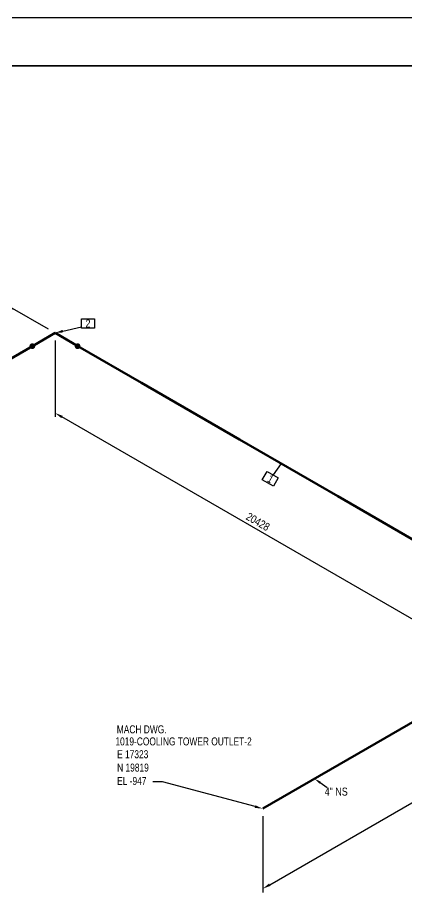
# Model space of a CAD drawing. Header units: millimetres. Extents: x 0 to 594, y 0 to 420.
# Drawn here: x 188.2 to 309.6, y 143.4 to 420 of the extents above; entities that cross this region are included whole.
import ezdxf
from ezdxf import colors
from ezdxf.entities.mleader import LeaderData, LeaderLine
from ezdxf.enums import TextEntityAlignment as Align
from ezdxf.math import Vec2, Vec3

# ---------------------------------------------------------------- set-up
doc = ezdxf.new("R2010")
doc.units = ezdxf.units.MM
doc.header["$LTSCALE"] = 0.25
for name, color, linetype in [('용접', 1, 'Continuous'), ('주석', 7, 'Continuous'), ('치수', 1, 'Continuous')]:
    doc.layers.add(name, color=color, linetype=linetype)
doc.layers.add('파이프', color=3, linetype='Continuous', lineweight=70)
doc.styles.add('AdskIsoAnnotation', font='arial.ttf', dxfattribs={"width": 0.8, "height": 1})
doc.styles.add('AdskIsoMetric', font='arial.ttf', dxfattribs={"width": 0.8, "height": 2.5})
doc.styles.add('AdskIsoMetric-30', font='arial.ttf', dxfattribs={"width": 0.8, "height": 2.5})
doc.styles.add('AdskIsoMetric30', font='arial.ttf', dxfattribs={"width": 0.8, "oblique": 30, "height": 2.5})
doc.styles.add('MtXpl_', font='')
doc.styles.get("Standard").update_dxf_attribs({"font": 'arial.ttf'})
doc.styles.get('MtXpl_').set_extended_font_data('Gulim')
doc.dimstyles.new('AdskIsoMetric', dxfattribs={"dimtxt": 2.5, "dimasz": 2.5, "dimexe": 1, "dimexo": 2, "dimgap": 0.8, "dimtad": 1, "dimdec": 0, "dimrnd": 1, "dimzin": 0, "dimdsep": 46, "dimtxsty": 'AdskIsoMetric', "dimcen": 0, "dimclrt": 7, "dimadec": 0, "dimazin": 0, "dimtfac": 1, "dimtdec": 0, "dimtmove": 1, "dimatfit": 3, "dimfxl": 0, "dimfrac": 2, "dimtolj": 1, "dimtzin": 0, "dimarcsym": 0})

# ---------------------------------------------------------------- blocks, each defined once
blk = doc.blocks.new('*D38')
at = {"layer": 'Defpoints', "color": 0}
for p in [(199.87, 321.54), (156.09, 311.27), (169.08, 303.77)]:
    blk.add_point(p, dxfattribs=at)
at = {"layer": '치수', "color": 0, "lineweight": -2}
for p, q in [((197.87, 322.69), (185.88, 329.62)), ((184.71, 327.79), (158.26, 312.52)), ((167.08, 304.92), (155.09, 311.84))]:
    blk.add_line(p, q, dxfattribs=at)
at = {"layer": '치수', "color": 0}
for points in [[(184.51, 328.15), (184.92, 327.43), (186.88, 329.04)], [(158.05, 312.88), (158.47, 312.15), (156.09, 311.27)]]:
    blk.add_solid(points, dxfattribs=at)
at = {"layer": '치수', "color": 7, "insert": (169.22, 321.46), "char_height": 2.5, "attachment_point": 5, "rotation": 30, "style": 'AdskIsoMetric-30'}
blk.add_mtext('\\A1;904', dxfattribs=at)
blk = doc.blocks.new('*D39')
at = {"layer": 'Defpoints', "color": 0}
for p in [(199.87, 321.54), (199.87, 296.54), (326.19, 248.61)]:
    blk.add_point(p, dxfattribs=at)
at = {"layer": '치수', "color": 0, "lineweight": -2}
for p, q in [((199.87, 319.23), (199.87, 295.39)), ((324.02, 224.86), (202.04, 295.29)), ((326.19, 246.3), (326.19, 222.46))]:
    blk.add_line(p, q, dxfattribs=at)
at = {"layer": '치수', "color": 0}
for points in [[(202.24, 295.65), (201.83, 294.93), (199.87, 296.54)], [(324.23, 225.22), (323.81, 224.5), (326.19, 223.61)]]:
    blk.add_solid(points, dxfattribs=at)
at = {"layer": '치수', "color": 7, "insert": (263.25, 262.57), "char_height": 2.5, "attachment_point": 5, "rotation": 330, "style": 'AdskIsoMetric-30'}
blk.add_mtext('\\A1;20428', dxfattribs=at)
blk = doc.blocks.new('*D42')
at = {"layer": 'Defpoints', "color": 0}
for p in [(397.12, 249.37), (397.12, 224.37), (264.77, 172.96)]:
    blk.add_point(p, dxfattribs=at)
at = {"layer": '치수', "color": 0, "lineweight": -2}
for p, q in [((397.12, 247.06), (397.12, 223.22)), ((266.93, 149.21), (394.95, 223.12)), ((264.77, 170.65), (264.77, 146.81))]:
    blk.add_line(p, q, dxfattribs=at)
at = {"layer": '치수', "color": 0}
for points in [[(394.74, 223.48), (395.16, 222.76), (397.12, 224.37)], [(266.72, 149.57), (267.14, 148.85), (264.77, 147.96)]]:
    blk.add_solid(points, dxfattribs=at)
at = {"layer": '치수', "color": 7, "insert": (330.94, 188.78), "char_height": 2.5, "attachment_point": 5, "rotation": 30, "style": 'AdskIsoMetric30'}
blk.add_mtext('\\A1;20958', dxfattribs=at)
blk = doc.blocks.new('엘보우-5-Iso2DSkew90')
at = {"color": 0, "linetype": 'ByBlock', "lineweight": -2, "extrusion": (0, 0.816497, 0.57735)}
for p, q in [((0, 0), (-7.07, -4.08)), ((0, 0), (0, 0)), ((7.07, -4.08), (0, 0))]:
    blk.add_line(p, q, dxfattribs=at)
blk = doc.blocks.new('Buttweld')
at = {"lineweight": -2}
blk.add_hatch(color=0, dxfattribs=at).paths.add_polyline_path([(0.044, -0.003), (0.043, 0.005), (0.041, 0.013), (0.038, 0.02), (0.033, 0.026), (0.028, 0.032), (0.021, 0.037), (0.014, 0.04), (0.007, 0.042), (-0.001, 0.043), (-0.009, 0.042), (-0.017, 0.04), (-0.024, 0.037), (-0.03, 0.032), (-0.036, 0.026), (-0.04, 0.02), (-0.044, 0.013), (-0.046, 0.005), (-0.047, -0.003), (-0.046, -0.01), (-0.044, -0.018), (-0.04, -0.025), (-0.036, -0.032), (-0.03, -0.037), (-0.024, -0.042), (-0.017, -0.045), (-0.009, -0.047), (-0.001, -0.048), (0.007, -0.047), (0.014, -0.045), (0.021, -0.042), (0.028, -0.037), (0.033, -0.032), (0.038, -0.025), (0.041, -0.018), (0.043, -0.01)], is_closed=False, flags=0)
blk = doc.blocks.new('AnnoRect')
at = {"color": 0, "linetype": 'ByBlock', "lineweight": -2}
blk.add_wipeout([(-0.81, -0.6), (-0.81, 0.6), (0.81, 0.6), (0.81, -0.6)], dxfattribs=at)
blk.add_lwpolyline([(-0.81, -0.6), (-0.81, 0.6), (0.81, 0.6), (0.81, -0.6)], close=True, dxfattribs=at)
at = {"color": 0, "linetype": 'ByBlock', "lineweight": -2, "style": 'AdskIsoAnnotation', "width": 0.8}
blk.add_attdef('XX', text='', height=1, dxfattribs=at).set_placement((0, 0), align=Align.MIDDLE_CENTER)

msp = doc.modelspace()

# ---------------------------------------------------------------- linework, layer by layer
at = {"layer": '파이프'}
for points in [[(192.7992, 317.4573), (176.1555, 307.8481)], [(226.834, 305.9723), (206.9413, 317.4573)], [(257.5057, 288.264), (226.834, 305.9723)], [(288.1774, 270.5556), (257.5057, 288.264)], [(319.1157, 252.6934), (288.1774, 270.5556)], [(297.4684, 191.8402), (330.542, 210.9353)], [(264.7672, 172.9602), (297.4684, 191.8402)]]:
    msp.add_lwpolyline(points, dxfattribs=at)

# ---------------------------------------------------------------- block references
at = {"layer": '용접', "xscale": 20, "yscale": 20, "zscale": 20}
for p in [(192.7992, 317.4573), (206.9413, 317.4573)]:
    msp.add_blockref('Buttweld', p, dxfattribs=at)
at = {"layer": '파이프'}
msp.add_blockref('엘보우-5-Iso2DSkew90', (199.8703, 321.5398), dxfattribs=at)

# ---------------------------------------------------------------- texts
at = {"layer": '주석', "style": 'MtXpl_', "width": 0.8}
for s, p in [('MACH DWG.', (219.1658, 196.4834)), ('1019-COOLING TOWER OUTLET-2', (218.7269, 192.7147)), ('E 17323', (219.2598, 188.7104)), ('N 19819', (219.2679, 184.5335)), ('EL -947', (219.2598, 180.3566))]:
    msp.add_text(s, height=2.5, dxfattribs=at).set_placement(p)
at = {"layer": '주석', "insert": (284.1162, 177), "char_height": 2.5, "attachment_point": 7, "style": 'AdskIsoAnnotation'}
msp.add_mtext('{\\Q0;4" NS}', dxfattribs=at)

# ---------------------------------------------------------------- dimensions: what is measured, and where the dimension line sits
at = {"layer": '치수'}
for base, p1, p2, angle, text, override, picture, middle in [((156.0941, 311.2656), (199.8703, 321.5398), (169.0845, 303.7656), 210, '904', {"dimtad": 0, "dimlfac": 25.434338, "dimtxsty": 'AdskIsoMetric-30', "dimse1": 0, "dimse2": 0, "dimsd1": 0, "dimsd2": 0, "dimtmove": 1}, '*D38', (169.2207, 321.4611)), ((199.8703, 296.5398), (326.1867, 248.6109), (199.8703, 321.5398), 150, '20428', {"dimtad": 0, "dimlfac": 140.052374, "dimtxsty": 'AdskIsoMetric-30', "dimse1": 0, "dimse2": 0, "dimsd1": 0, "dimsd2": 0, "dimtmove": 1}, '*D39', (263.2485, 262.5662)), ((397.1168, 224.3723), (264.7672, 172.9602), (397.1168, 249.3723), 30, '20958', {"dimtad": 0, "dimlfac": 137.137716, "dimtxsty": 'AdskIsoMetric30', "dimse1": 0, "dimse2": 0, "dimsd1": 0, "dimsd2": 0, "dimtmove": 1}, '*D42', (330.942, 188.7841))]:
    dim = msp.add_linear_dim(base=base, p1=p1, p2=p2, angle=angle, text=text, dimstyle='AdskIsoMetric', override=override, dxfattribs=at)
    dim.commit()
    dim.dimension.update_dxf_attribs({"geometry": picture, "text_midpoint": middle, "dimtype": 160})

# ---------------------------------------------------------------- leaders
at = {"layer": '주석'}
ml = msp.add_multileader_mtext('Standard', dxfattribs=at)
ml.set_content('')
ml.set_leader_properties()
ml.build(insert=Vec2(0, 0))
ml.multileader.update_dxf_attribs({"dogleg_length": 0, "arrow_head_size": 2.5})
ctx = ml.context
ctx.base_point, ctx.arrow_head_size, ctx.plane_origin = Vec3(208.1162, 323.4545), 2.5, Vec3(4.1162, 0)
notes = []
notes.append((ctx, [(0, (1, 1, 0), (208.1162, 323.4545), (-1, 0), 0, [(0, [(199.8703, 321.5398)], 0, [])])]))
ctx.mtext, ml.multileader.dxf.content_type = None, 0
ml = msp.add_multileader_mtext('Standard', dxfattribs=at)
ml.set_content('')
ml.set_leader_properties()
ml.build(insert=Vec2(0, 0))
ml.multileader.update_dxf_attribs({"dogleg_length": 0, "arrow_head_size": 0})
ctx = ml.context
ctx.base_point, ctx.arrow_head_size, ctx.plane_origin = Vec3(267.9998, 277.2219), 0, Vec3(4.1162, 0)
notes.append((ctx, [(0, (1, 1, 0), (267.9998, 277.2219), (-1, 0), 0, [(0, [(270.5419, 280.7375)], 0, [])])]))
ctx.mtext, ml.multileader.dxf.content_type = None, 0
ml = msp.add_multileader_mtext('Standard', dxfattribs=at)
ml.set_content('')
ml.set_leader_properties()
ml.build(insert=Vec2(0, 0))
ml.multileader.update_dxf_attribs({"dogleg_length": 3.0619, "arrow_head_size": 2.5})
ctx = ml.context
ctx.base_point, ctx.arrow_head_size, ctx.plane_origin = Vec3(230.4189, 181.314), 2.5, Vec3(4.1162, 0)
notes.append((ctx, [(0, (1, 1, 0), (233.4808, 181.314), (-1, 0), 3.0619, [(0, [(264.7672, 172.9602)], 0, [])])]))
ctx.mtext, ml.multileader.dxf.content_type = None, 0
ml = msp.add_multileader_mtext('Standard', dxfattribs=at)
ml.set_content('')
ml.set_leader_properties()
ml.build(insert=Vec2(0, 0))
ml.multileader.update_dxf_attribs({"dogleg_length": 0, "arrow_head_size": 2.137})
ctx = ml.context
ctx.base_point, ctx.arrow_head_size, ctx.plane_origin = Vec3(284.8402, 179.5853), 2.137, Vec3(4.1162, 0)
notes.append((ctx, [(0, (1, 1, 0), (284.8402, 179.5853), (-1, 0), 0, [(0, [(280.9433, 182.2995)], 0, [])])]))
ctx.mtext, ml.multileader.dxf.content_type = None, 0
for ctx, leaders in notes:
    for number, flags, end, landing, length, lines in leaders:
        leader = LeaderData()
        leader.index, (leader.has_last_leader_line, leader.has_dogleg_vector, leader.attachment_direction) = number, flags
        leader.last_leader_point, leader.dogleg_vector, leader.dogleg_length = Vec3(end), Vec3(landing), length
        for number, points, colour, breaks in lines:
            line = LeaderLine()
            line.index, line.vertices, line.color, line.breaks = number, Vec3.list(points), colors.encode_raw_color(colour), breaks
            leader.lines.append(line)
        ctx.leaders.append(leader)

# ---------------------------------------------------------------- next in the draw order: block references
ref = msp.add_blockref('AnnoRect', (210.14, 324.5), dxfattribs=dict(at, xscale=2.5, yscale=2.5, zscale=2.5))
ref.add_attrib('XX_001', '2', (209.3958, 323.2449), dxfattribs={"layer": '0', "color": 0, "linetype": 'ByBlock', "lineweight": -2, "height": 2.5, "style": 'AdskIsoAnnotation', "width": 0.8})
ref = msp.add_blockref('AnnoRect', (267.1162, 276), dxfattribs=dict(at, xscale=2.5, yscale=2.5, zscale=2.5, rotation=329.9999999999763))
ref.add_attrib('XX_001', '1', (265.9061, 275.2493), dxfattribs={"layer": '0', "color": 0, "linetype": 'ByBlock', "lineweight": -2, "height": 2.5, "rotation": 330, "style": 'AdskIsoAnnotation', "width": 0.8})

# ---------------------------------------------------------------- next in the draw order: linework, layer by layer
msp.add_lwpolyline([(0, 0), (594, 0), (594, 420), (0, 420)], close=True)
at = {"const_width": 0.5}
msp.add_lwpolyline([(15, 15), (579, 15), (579, 405), (15, 405)], close=True, dxfattribs=at)

doc.saveas('drawing.dxf')
